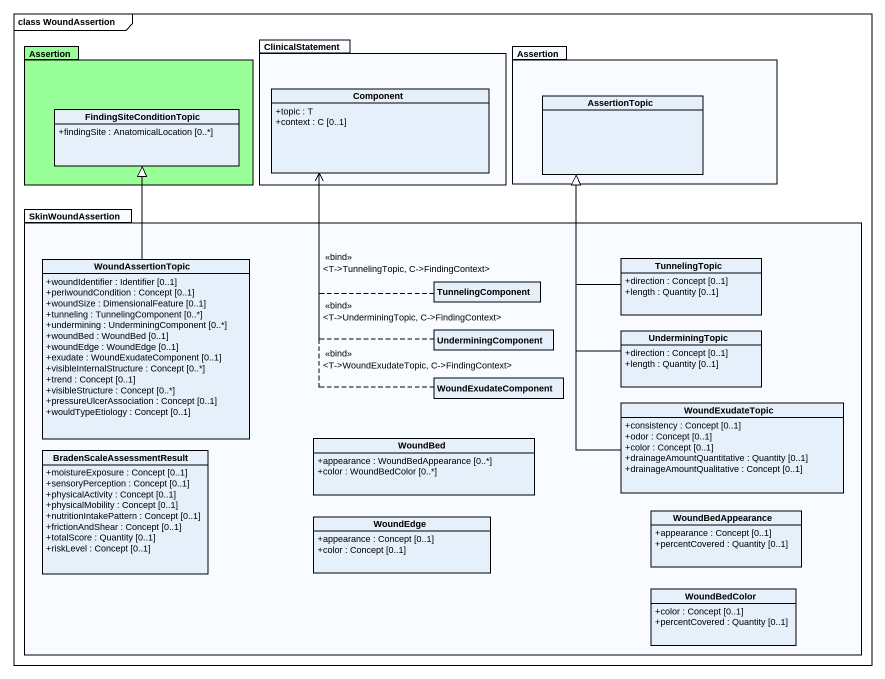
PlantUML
@startuml
mainframe class WoundAssertion
hide circle
hide empty members
skinparam classAttributeIconSize 0
package Assertion #99FF99 {
  class FindingSiteConditionTopic {
    +findingSite : AnatomicalLocation [0..*]
  }
}
package ClinicalStatement {
  class "Component" as Component_ {
    +topic : T
    +context : C [0..1]
  }
}
package "Assertion" as Assertion_2 {
  class AssertionTopic
}
package SkinWoundAssertion {
  class WoundAssertionTopic {
    +woundIdentifier : Identifier [0..1]
    +periwoundCondition : Concept [0..1]
    +woundSize : DimensionalFeature [0..1]
    +tunneling : TunnelingComponent [0..*]
    +undermining : UnderminingComponent [0..*]
    +woundBed : WoundBed [0..1]
    +woundEdge : WoundEdge [0..1]
    +exudate : WoundExudateComponent [0..1]
    +visibleInternalStructure : Concept [0..*]
    +trend : Concept [0..1]
    +visibleStructure : Concept [0..*]
    +pressureUlcerAssociation : Concept [0..1]
    +wouldTypeEtiology : Concept [0..1]
  }
  class TunnelingTopic {
    +direction : Concept [0..1]
    +length : Quantity [0..1]
  }
  class TunnelingComponent
  class UnderminingComponent
  class UnderminingTopic {
    +direction : Concept [0..1]
    +length : Quantity [0..1]
  }
  class WoundExudateComponent
  class WoundExudateTopic {
    +consistency : Concept [0..1]
    +odor : Concept [0..1]
    +color : Concept [0..1]
    +drainageAmountQuantitative : Quantity [0..1]
    +drainageAmountQualitative : Concept [0..1]
  }
  class BradenScaleAssessmentResult {
    +moistureExposure : Concept [0..1]
    +sensoryPerception : Concept [0..1]
    +physicalActivity : Concept [0..1]
    +physicalMobility : Concept [0..1]
    +nutritionIntakePattern : Concept [0..1]
    +frictionAndShear : Concept [0..1]
    +totalScore : Quantity [0..1]
    +riskLevel : Concept [0..1]
  }
  class WoundBed {
    +appearance : WoundBedAppearance [0..*]
    +color : WoundBedColor [0..*]
  }
  class WoundEdge {
    +appearance : Concept [0..1]
    +color : Concept [0..1]
  }
  class WoundBedAppearance {
    +appearance : Concept [0..1]
    +percentCovered : Quantity [0..1]
  }
  class WoundBedColor {
    +color : Concept [0..1]
    +percentCovered : Quantity [0..1]
  }
}
WoundAssertionTopic -up-|> FindingSiteConditionTopic
TunnelingTopic -up-|> AssertionTopic
TunnelingComponent .up.> Component_ : <<bind>>\n<T->TunnelingTopic, C->FindingContext>
UnderminingComponent .up.> Component_ : <<bind>>\n<T->UnderminingTopic, C->FindingContext>
UnderminingTopic -up-|> AssertionTopic
WoundExudateComponent .up.> Component_ : <<bind>>\n<T->WoundExudateTopic, C->FindingContext>
WoundExudateTopic -up-|> AssertionTopic
@enduml
